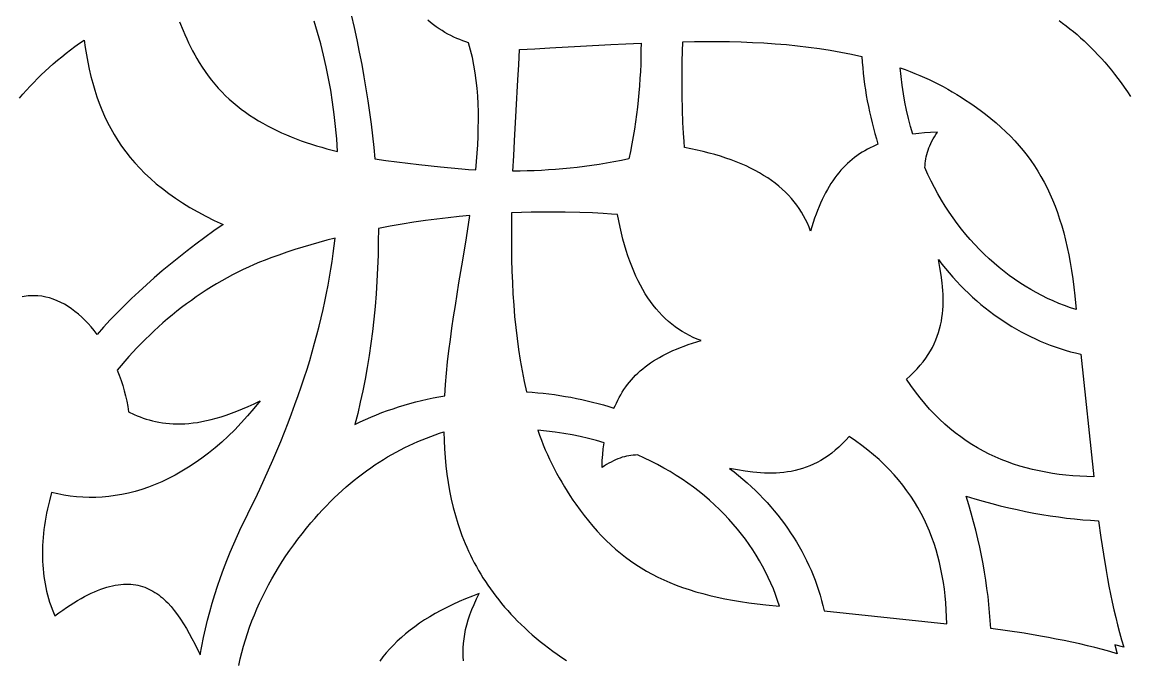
# Model space of a CAD drawing. Extents: x -61 to 56, y 12 to 129.
# Drawn here: x -33.98 to -3.18, y 71.05 to 88.79 of the extents above; entities that cross this region are included whole.
import ezdxf

# ---------------------------------------------------------------- set-up
doc = ezdxf.new("R2010")
doc.units = 0
doc.header["$MEASUREMENT"] = 0
doc.layers.add('LAYER_1', color=18, linetype='CONTINUOUS')

msp = doc.modelspace()

# ---------------------------------------------------------------- linework, layer by layer
at = {"layer": 'LAYER_1'}
for points in [[(-29.6, 88.794), (-29.505, 88.557), (-29.455, 88.44), (-29.403, 88.325), (-29.349, 88.212), (-29.294, 88.099), (-29.237, 87.989), (-29.178, 87.88), (-29.117, 87.772), (-29.054, 87.666), (-28.974, 87.537), (-28.891, 87.412), (-28.804, 87.29), (-28.714, 87.173), (-28.621, 87.059), (-28.524, 86.95), (-28.425, 86.844), (-28.323, 86.741), (-28.218, 86.643), (-28.11, 86.548), (-27.999, 86.456), (-27.886, 86.367), (-27.77, 86.282), (-27.652, 86.2), (-27.532, 86.122), (-27.409, 86.046), (-27.285, 85.973), (-27.158, 85.903), (-27.029, 85.836), (-26.898, 85.772), (-26.765, 85.711), (-26.631, 85.652), (-26.495, 85.595), (-26.357, 85.541), (-26.218, 85.49), (-26.077, 85.441), (-25.935, 85.394), (-25.792, 85.349), (-25.648, 85.306), (-25.502, 85.266), (-25.356, 85.227), (-25.209, 85.19), (-25.219, 85.365), (-25.231, 85.538), (-25.245, 85.711), (-25.261, 85.882), (-25.299, 86.222), (-25.345, 86.558), (-25.398, 86.891), (-25.457, 87.219), (-25.524, 87.544), (-25.597, 87.866), (-25.676, 88.184), (-25.762, 88.499), (-25.854, 88.812)], [(-29.6, 88.794), (-29.505, 88.557), (-29.455, 88.44), (-29.403, 88.325), (-29.349, 88.212), (-29.294, 88.099), (-29.237, 87.989), (-29.178, 87.88), (-29.117, 87.772), (-29.054, 87.666), (-28.974, 87.537), (-28.891, 87.412), (-28.804, 87.29), (-28.714, 87.173), (-28.621, 87.059), (-28.524, 86.95), (-28.425, 86.844), (-28.323, 86.741), (-28.218, 86.643), (-28.11, 86.548), (-27.999, 86.456), (-27.886, 86.367), (-27.77, 86.282), (-27.652, 86.2), (-27.532, 86.122), (-27.409, 86.046), (-27.285, 85.973), (-27.158, 85.903), (-27.029, 85.836), (-26.898, 85.772), (-26.765, 85.711), (-26.631, 85.652), (-26.495, 85.595), (-26.357, 85.541), (-26.218, 85.49), (-26.077, 85.441), (-25.935, 85.394), (-25.792, 85.349), (-25.648, 85.306), (-25.502, 85.266), (-25.356, 85.227), (-25.209, 85.19), (-25.219, 85.365), (-25.231, 85.538), (-25.245, 85.711), (-25.261, 85.882), (-25.299, 86.222), (-25.345, 86.558), (-25.398, 86.891), (-25.457, 87.219), (-25.524, 87.544), (-25.597, 87.866), (-25.676, 88.184), (-25.762, 88.499), (-25.854, 88.812)], [(-24.831, 88.989), (-24.75, 88.639), (-24.674, 88.292), (-24.604, 87.948), (-24.537, 87.607), (-24.476, 87.269), (-24.419, 86.934), (-24.367, 86.601), (-24.319, 86.273), (-24.275, 85.947), (-24.236, 85.624), (-24.201, 85.304), (-24.17, 84.987), (-23.866, 84.942), (-23.561, 84.9), (-23.256, 84.862), (-22.951, 84.827), (-22.346, 84.764), (-21.753, 84.708), (-21.563, 84.693), (-21.367, 84.679), (-21.345, 84.914), (-21.327, 85.147), (-21.312, 85.379), (-21.301, 85.609), (-21.294, 85.837), (-21.291, 86.064), (-21.293, 86.288), (-21.299, 86.511), (-21.311, 86.732), (-21.328, 86.95), (-21.352, 87.167), (-21.381, 87.381), (-21.416, 87.593), (-21.458, 87.803), (-21.507, 88.01), (-21.563, 88.215), (-21.645, 88.24), (-21.727, 88.269), (-21.809, 88.3), (-21.892, 88.334), (-21.974, 88.372), (-22.057, 88.412), (-22.139, 88.455), (-22.221, 88.501), (-22.302, 88.551), (-22.383, 88.602), (-22.463, 88.657), (-22.542, 88.715), (-22.621, 88.775), (-22.699, 88.838)], [(-24.831, 88.989), (-24.75, 88.639), (-24.674, 88.292), (-24.604, 87.948), (-24.537, 87.607), (-24.476, 87.269), (-24.419, 86.934), (-24.367, 86.601), (-24.319, 86.273), (-24.275, 85.947), (-24.236, 85.624), (-24.201, 85.304), (-24.17, 84.987), (-23.866, 84.942), (-23.561, 84.9), (-23.256, 84.862), (-22.951, 84.827), (-22.346, 84.764), (-21.753, 84.708), (-21.563, 84.693), (-21.367, 84.679), (-21.345, 84.914), (-21.327, 85.147), (-21.312, 85.379), (-21.301, 85.609), (-21.294, 85.837), (-21.291, 86.064), (-21.293, 86.288), (-21.299, 86.511), (-21.311, 86.732), (-21.328, 86.95), (-21.352, 87.167), (-21.381, 87.381), (-21.416, 87.593), (-21.458, 87.803), (-21.507, 88.01), (-21.563, 88.215), (-21.645, 88.24), (-21.727, 88.269), (-21.809, 88.3), (-21.892, 88.334), (-21.974, 88.372), (-22.057, 88.412), (-22.139, 88.455), (-22.221, 88.501), (-22.302, 88.551), (-22.383, 88.602), (-22.463, 88.657), (-22.542, 88.715), (-22.621, 88.775), (-22.699, 88.838)], [(-5.148, 88.832), (-5.047, 88.758), (-4.945, 88.682), (-4.845, 88.603), (-4.745, 88.522), (-4.646, 88.438), (-4.547, 88.351), (-4.449, 88.262), (-4.352, 88.171), (-4.255, 88.076), (-4.16, 87.979), (-4.065, 87.879), (-3.97, 87.776), (-3.877, 87.67), (-3.784, 87.562), (-3.692, 87.45), (-3.601, 87.336), (-3.51, 87.219), (-3.421, 87.099), (-3.332, 86.975), (-3.244, 86.849), (-3.156, 86.72)], [(-5.148, 88.832), (-5.047, 88.758), (-4.945, 88.682), (-4.845, 88.603), (-4.745, 88.522), (-4.646, 88.438), (-4.547, 88.351), (-4.449, 88.262), (-4.352, 88.171), (-4.255, 88.076), (-4.16, 87.979), (-4.065, 87.879), (-3.97, 87.776), (-3.877, 87.67), (-3.784, 87.562), (-3.692, 87.45), (-3.601, 87.336), (-3.51, 87.219), (-3.421, 87.099), (-3.332, 86.975), (-3.244, 86.849), (-3.156, 86.72)], [(-34.049, 86.676), (-33.955, 86.787), (-33.858, 86.897), (-33.759, 87.005), (-33.657, 87.112), (-33.553, 87.218), (-33.446, 87.322), (-33.337, 87.425), (-33.226, 87.527), (-33.112, 87.627), (-32.996, 87.726), (-32.878, 87.823), (-32.758, 87.919), (-32.635, 88.014), (-32.51, 88.107), (-32.383, 88.199), (-32.254, 88.289), (-32.224, 88.08), (-32.19, 87.875), (-32.153, 87.673), (-32.111, 87.474), (-32.065, 87.278), (-32.014, 87.086), (-31.959, 86.897), (-31.899, 86.711), (-31.833, 86.529), (-31.762, 86.349), (-31.686, 86.173), (-31.603, 86), (-31.515, 85.829), (-31.42, 85.662), (-31.319, 85.498), (-31.211, 85.337), (-31.096, 85.18), (-30.974, 85.025), (-30.845, 84.873), (-30.707, 84.724), (-30.563, 84.578), (-30.41, 84.434), (-30.249, 84.294), (-30.079, 84.157), (-29.901, 84.022), (-29.713, 83.891), (-29.517, 83.762), (-29.311, 83.636), (-29.096, 83.512), (-28.871, 83.392), (-28.636, 83.274), (-28.391, 83.159), (-28.648, 82.98), (-28.899, 82.798), (-29.146, 82.616), (-29.388, 82.431), (-29.625, 82.245), (-29.857, 82.057), (-30.084, 81.868), (-30.306, 81.677), (-30.523, 81.485), (-30.734, 81.291), (-30.941, 81.097), (-31.142, 80.9), (-31.338, 80.703), (-31.529, 80.505), (-31.715, 80.305), (-31.895, 80.104), (-31.975, 80.209), (-32.058, 80.309), (-32.144, 80.405), (-32.232, 80.497), (-32.322, 80.584), (-32.415, 80.666), (-32.509, 80.743), (-32.605, 80.814), (-32.703, 80.88), (-32.803, 80.94), (-32.904, 80.994), (-33.007, 81.041), (-33.111, 81.082), (-33.216, 81.116), (-33.323, 81.143), (-33.43, 81.163), (-33.539, 81.175), (-33.648, 81.18), (-33.702, 81.179), (-33.757, 81.176), (-33.812, 81.172), (-33.868, 81.165), (-33.923, 81.156), (-33.978, 81.145)], [(-34.049, 86.676), (-33.955, 86.787), (-33.858, 86.897), (-33.759, 87.005), (-33.657, 87.112), (-33.553, 87.218), (-33.446, 87.322), (-33.337, 87.425), (-33.226, 87.527), (-33.112, 87.627), (-32.996, 87.726), (-32.878, 87.823), (-32.758, 87.919), (-32.635, 88.014), (-32.51, 88.107), (-32.383, 88.199), (-32.254, 88.289), (-32.224, 88.08), (-32.19, 87.875), (-32.153, 87.673), (-32.111, 87.474), (-32.065, 87.278), (-32.014, 87.086), (-31.959, 86.897), (-31.899, 86.711), (-31.833, 86.529), (-31.762, 86.349), (-31.686, 86.173), (-31.603, 86), (-31.515, 85.829), (-31.42, 85.662), (-31.319, 85.498), (-31.211, 85.337), (-31.096, 85.18), (-30.974, 85.025), (-30.845, 84.873), (-30.707, 84.724), (-30.563, 84.578), (-30.41, 84.434), (-30.249, 84.294), (-30.079, 84.157), (-29.901, 84.022), (-29.713, 83.891), (-29.517, 83.762), (-29.311, 83.636), (-29.096, 83.512), (-28.871, 83.392), (-28.636, 83.274), (-28.391, 83.159), (-28.648, 82.98), (-28.899, 82.798), (-29.146, 82.616), (-29.388, 82.431), (-29.625, 82.245), (-29.857, 82.057), (-30.084, 81.868), (-30.306, 81.677), (-30.523, 81.485), (-30.734, 81.291), (-30.941, 81.097), (-31.142, 80.9), (-31.338, 80.703), (-31.529, 80.505), (-31.715, 80.305), (-31.895, 80.104), (-31.975, 80.209), (-32.058, 80.309), (-32.144, 80.405), (-32.232, 80.497), (-32.322, 80.584), (-32.415, 80.666), (-32.509, 80.743), (-32.605, 80.814), (-32.703, 80.88), (-32.803, 80.94), (-32.904, 80.994), (-33.007, 81.041), (-33.111, 81.082), (-33.216, 81.116), (-33.323, 81.143), (-33.43, 81.163), (-33.539, 81.175), (-33.648, 81.18), (-33.702, 81.179), (-33.757, 81.176), (-33.812, 81.172), (-33.868, 81.165), (-33.923, 81.156), (-33.978, 81.145)], [(-27.955, 70.899), (-27.914, 71.079), (-27.869, 71.258), (-27.821, 71.436), (-27.769, 71.612), (-27.713, 71.788), (-27.653, 71.961), (-27.589, 72.134), (-27.522, 72.305), (-27.451, 72.474), (-27.376, 72.643), (-27.298, 72.81), (-27.216, 72.975), (-27.13, 73.14), (-27.04, 73.303), (-26.947, 73.465), (-26.851, 73.625), (-26.75, 73.784), (-26.646, 73.942), (-26.539, 74.099), (-26.427, 74.255), (-26.312, 74.409), (-26.194, 74.562), (-26.072, 74.714), (-25.947, 74.865), (-25.841, 74.987), (-25.735, 75.107), (-25.628, 75.224), (-25.52, 75.337), (-25.411, 75.448), (-25.302, 75.555), (-25.191, 75.66), (-25.08, 75.762), (-24.969, 75.86), (-24.856, 75.956), (-24.743, 76.049), (-24.629, 76.14), (-24.515, 76.227), (-24.4, 76.312), (-24.284, 76.394), (-24.168, 76.473), (-24.052, 76.55), (-23.934, 76.623), (-23.817, 76.695), (-23.698, 76.763), (-23.58, 76.829), (-23.461, 76.893), (-23.341, 76.954), (-23.221, 77.012), (-23.101, 77.068), (-22.98, 77.122), (-22.859, 77.173), (-22.737, 77.222), (-22.616, 77.268), (-22.494, 77.312), (-22.371, 77.354), (-22.249, 77.393), (-22.243, 77.155), (-22.232, 76.917), (-22.215, 76.681), (-22.193, 76.446), (-22.166, 76.213), (-22.132, 75.981), (-22.092, 75.75), (-22.045, 75.521), (-21.992, 75.293), (-21.932, 75.068), (-21.864, 74.844), (-21.789, 74.622), (-21.748, 74.511), (-21.706, 74.402), (-21.661, 74.292), (-21.614, 74.183), (-21.566, 74.075), (-21.515, 73.967), (-21.462, 73.86), (-21.407, 73.754), (-21.349, 73.648), (-21.29, 73.542), (-21.228, 73.437), (-21.164, 73.333), (-21.097, 73.229), (-21.028, 73.126), (-20.957, 73.024), (-20.883, 72.922), (-20.807, 72.82), (-20.728, 72.72), (-20.647, 72.62), (-20.563, 72.521), (-20.476, 72.422), (-20.387, 72.324), (-20.295, 72.227), (-20.201, 72.131), (-20.104, 72.035), (-20.004, 71.94), (-19.901, 71.846), (-19.795, 71.752), (-19.687, 71.659), (-19.575, 71.567), (-19.461, 71.476), (-19.344, 71.385), (-19.223, 71.296), (-19.1, 71.207), (-18.974, 71.119), (-18.844, 71.032)], [(-27.955, 70.899), (-27.914, 71.079), (-27.869, 71.258), (-27.821, 71.436), (-27.769, 71.612), (-27.713, 71.788), (-27.653, 71.961), (-27.589, 72.134), (-27.522, 72.305), (-27.451, 72.474), (-27.376, 72.643), (-27.298, 72.81), (-27.216, 72.975), (-27.13, 73.14), (-27.04, 73.303), (-26.947, 73.465), (-26.851, 73.625), (-26.75, 73.784), (-26.646, 73.942), (-26.539, 74.099), (-26.427, 74.255), (-26.312, 74.409), (-26.194, 74.562), (-26.072, 74.714), (-25.947, 74.865), (-25.841, 74.987), (-25.735, 75.107), (-25.628, 75.224), (-25.52, 75.337), (-25.411, 75.448), (-25.302, 75.555), (-25.191, 75.66), (-25.08, 75.762), (-24.969, 75.86), (-24.856, 75.956), (-24.743, 76.049), (-24.629, 76.14), (-24.515, 76.227), (-24.4, 76.312), (-24.284, 76.394), (-24.168, 76.473), (-24.052, 76.55), (-23.934, 76.623), (-23.817, 76.695), (-23.698, 76.763), (-23.58, 76.829), (-23.461, 76.893), (-23.341, 76.954), (-23.221, 77.012), (-23.101, 77.068), (-22.98, 77.122), (-22.859, 77.173), (-22.737, 77.222), (-22.616, 77.268), (-22.494, 77.312), (-22.371, 77.354), (-22.249, 77.393), (-22.243, 77.155), (-22.232, 76.917), (-22.215, 76.681), (-22.193, 76.446), (-22.166, 76.213), (-22.132, 75.981), (-22.092, 75.75), (-22.045, 75.521), (-21.992, 75.293), (-21.932, 75.068), (-21.864, 74.844), (-21.789, 74.622), (-21.748, 74.511), (-21.706, 74.402), (-21.661, 74.292), (-21.614, 74.183), (-21.566, 74.075), (-21.515, 73.967), (-21.462, 73.86), (-21.407, 73.754), (-21.349, 73.648), (-21.29, 73.542), (-21.228, 73.437), (-21.164, 73.333), (-21.097, 73.229), (-21.028, 73.126), (-20.957, 73.024), (-20.883, 72.922), (-20.807, 72.82), (-20.728, 72.72), (-20.647, 72.62), (-20.563, 72.521), (-20.476, 72.422), (-20.387, 72.324), (-20.295, 72.227), (-20.201, 72.131), (-20.104, 72.035), (-20.004, 71.94), (-19.901, 71.846), (-19.795, 71.752), (-19.687, 71.659), (-19.575, 71.567), (-19.461, 71.476), (-19.344, 71.385), (-19.223, 71.296), (-19.1, 71.207), (-18.974, 71.119), (-18.844, 71.032)], [(-21.707, 71.029), (-21.714, 71.146), (-21.716, 71.265), (-21.713, 71.386), (-21.705, 71.51), (-21.691, 71.636), (-21.672, 71.764), (-21.646, 71.896), (-21.614, 72.03), (-21.575, 72.167), (-21.529, 72.307), (-21.475, 72.45), (-21.414, 72.597), (-21.344, 72.746), (-21.267, 72.9), (-21.459, 72.827), (-21.646, 72.752), (-21.826, 72.674), (-22.001, 72.594), (-22.17, 72.512), (-22.333, 72.428), (-22.49, 72.342), (-22.642, 72.253), (-22.787, 72.162), (-22.928, 72.069), (-23.062, 71.974), (-23.192, 71.876), (-23.315, 71.776), (-23.434, 71.674), (-23.547, 71.57), (-23.655, 71.464), (-23.757, 71.356), (-23.855, 71.245), (-23.947, 71.133), (-24.034, 71.018)], [(-21.707, 71.029), (-21.714, 71.146), (-21.716, 71.265), (-21.713, 71.386), (-21.705, 71.51), (-21.691, 71.636), (-21.672, 71.764), (-21.646, 71.896), (-21.614, 72.03), (-21.575, 72.167), (-21.529, 72.307), (-21.475, 72.45), (-21.414, 72.597), (-21.344, 72.746), (-21.267, 72.9), (-21.459, 72.827), (-21.646, 72.752), (-21.826, 72.674), (-22.001, 72.594), (-22.17, 72.512), (-22.333, 72.428), (-22.49, 72.342), (-22.642, 72.253), (-22.787, 72.162), (-22.928, 72.069), (-23.062, 71.974), (-23.192, 71.876), (-23.315, 71.776), (-23.434, 71.674), (-23.547, 71.57), (-23.655, 71.464), (-23.757, 71.356), (-23.855, 71.245), (-23.947, 71.133), (-24.034, 71.018)]]:
    msp.add_lwpolyline(points, dxfattribs=at)
for points in [[(-17.107, 84.982), (-17.316, 84.939), (-17.524, 84.899), (-17.73, 84.862), (-17.935, 84.828), (-18.139, 84.798), (-18.342, 84.77), (-18.544, 84.745), (-18.744, 84.724), (-18.944, 84.705), (-19.144, 84.688), (-19.342, 84.675), (-19.541, 84.664), (-19.738, 84.656), (-19.936, 84.65), (-20.133, 84.646), (-20.331, 84.645), (-20.311, 85.066), (-20.289, 85.487), (-20.241, 86.332), (-20.193, 87.179), (-20.171, 87.603), (-20.151, 88.026), (-20.151, 88.026), (-20.151, 88.026), (-19.727, 88.046), (-19.304, 88.068), (-18.457, 88.116), (-17.612, 88.164), (-17.191, 88.186), (-16.77, 88.206), (-16.771, 88.008), (-16.775, 87.811), (-16.78, 87.614), (-16.789, 87.416), (-16.8, 87.218), (-16.813, 87.019), (-16.829, 86.82), (-16.848, 86.62), (-16.87, 86.419), (-16.895, 86.217), (-16.922, 86.014), (-16.953, 85.81), (-16.987, 85.605), (-17.024, 85.399), (-17.063, 85.191)], [(-17.107, 84.982), (-17.316, 84.939), (-17.524, 84.899), (-17.73, 84.862), (-17.935, 84.828), (-18.139, 84.798), (-18.342, 84.77), (-18.544, 84.745), (-18.744, 84.724), (-18.944, 84.705), (-19.144, 84.688), (-19.342, 84.675), (-19.541, 84.664), (-19.738, 84.656), (-19.936, 84.65), (-20.133, 84.646), (-20.331, 84.645), (-20.311, 85.066), (-20.289, 85.487), (-20.241, 86.332), (-20.193, 87.179), (-20.171, 87.603), (-20.151, 88.026), (-20.151, 88.026), (-20.151, 88.026), (-19.727, 88.046), (-19.304, 88.068), (-18.457, 88.116), (-17.612, 88.164), (-17.191, 88.186), (-16.77, 88.206), (-16.771, 88.008), (-16.775, 87.811), (-16.78, 87.614), (-16.789, 87.416), (-16.8, 87.218), (-16.813, 87.019), (-16.829, 86.82), (-16.848, 86.62), (-16.87, 86.419), (-16.895, 86.217), (-16.922, 86.014), (-16.953, 85.81), (-16.987, 85.605), (-17.024, 85.399), (-17.063, 85.191)], [(-15.609, 88.243), (-15.281, 88.248), (-14.955, 88.25), (-14.631, 88.248), (-14.308, 88.244), (-13.987, 88.235), (-13.669, 88.223), (-13.352, 88.207), (-13.038, 88.186), (-12.727, 88.16), (-12.418, 88.129), (-12.112, 88.094), (-11.809, 88.053), (-11.508, 88.006), (-11.211, 87.953), (-10.917, 87.894), (-10.627, 87.829), (-10.617, 87.673), (-10.605, 87.518), (-10.591, 87.363), (-10.573, 87.209), (-10.553, 87.054), (-10.531, 86.901), (-10.506, 86.747), (-10.479, 86.595), (-10.449, 86.443), (-10.418, 86.291), (-10.383, 86.14), (-10.347, 85.99), (-10.309, 85.84), (-10.268, 85.692), (-10.225, 85.544), (-10.181, 85.397), (-10.238, 85.366), (-10.319, 85.33), (-10.397, 85.292), (-10.474, 85.253), (-10.55, 85.211), (-10.623, 85.167), (-10.695, 85.121), (-10.765, 85.072), (-10.834, 85.022), (-10.901, 84.969), (-10.967, 84.913), (-11.03, 84.856), (-11.093, 84.795), (-11.154, 84.733), (-11.213, 84.667), (-11.271, 84.599), (-11.328, 84.528), (-11.383, 84.455), (-11.436, 84.378), (-11.489, 84.299), (-11.54, 84.216), (-11.589, 84.131), (-11.638, 84.042), (-11.685, 83.951), (-11.731, 83.856), (-11.776, 83.757), (-11.819, 83.656), (-11.861, 83.551), (-11.902, 83.443), (-11.942, 83.331), (-11.981, 83.215), (-12.019, 83.096), (-12.056, 82.973), (-12.098, 83.084), (-12.144, 83.193), (-12.194, 83.299), (-12.249, 83.403), (-12.308, 83.504), (-12.372, 83.603), (-12.44, 83.699), (-12.512, 83.793), (-12.589, 83.885), (-12.67, 83.973), (-12.755, 84.06), (-12.845, 84.144), (-12.939, 84.225), (-13.038, 84.304), (-13.141, 84.381), (-13.248, 84.455), (-13.36, 84.526), (-13.476, 84.595), (-13.597, 84.662), (-13.722, 84.726), (-13.851, 84.787), (-13.984, 84.846), (-14.122, 84.903), (-14.265, 84.957), (-14.411, 85.008), (-14.562, 85.057), (-14.717, 85.104), (-14.877, 85.147), (-15.041, 85.189), (-15.209, 85.228), (-15.382, 85.264), (-15.559, 85.297), (-15.573, 85.465), (-15.588, 85.698), (-15.604, 85.993), (-15.618, 86.345), (-15.627, 86.751), (-15.63, 87.205), (-15.628, 87.449), (-15.625, 87.704), (-15.618, 87.969)], [(-15.609, 88.243), (-15.281, 88.248), (-14.955, 88.25), (-14.631, 88.248), (-14.308, 88.244), (-13.987, 88.235), (-13.669, 88.223), (-13.352, 88.207), (-13.038, 88.186), (-12.727, 88.16), (-12.418, 88.129), (-12.112, 88.094), (-11.809, 88.053), (-11.508, 88.006), (-11.211, 87.953), (-10.917, 87.894), (-10.627, 87.829), (-10.617, 87.673), (-10.605, 87.518), (-10.591, 87.363), (-10.573, 87.209), (-10.553, 87.054), (-10.531, 86.901), (-10.506, 86.747), (-10.479, 86.595), (-10.449, 86.443), (-10.418, 86.291), (-10.383, 86.14), (-10.347, 85.99), (-10.309, 85.84), (-10.268, 85.692), (-10.225, 85.544), (-10.181, 85.397), (-10.238, 85.366), (-10.319, 85.33), (-10.397, 85.292), (-10.474, 85.253), (-10.55, 85.211), (-10.623, 85.167), (-10.695, 85.121), (-10.765, 85.072), (-10.834, 85.022), (-10.901, 84.969), (-10.967, 84.913), (-11.03, 84.856), (-11.093, 84.795), (-11.154, 84.733), (-11.213, 84.667), (-11.271, 84.599), (-11.328, 84.528), (-11.383, 84.455), (-11.436, 84.378), (-11.489, 84.299), (-11.54, 84.216), (-11.589, 84.131), (-11.638, 84.042), (-11.685, 83.951), (-11.731, 83.856), (-11.776, 83.757), (-11.819, 83.656), (-11.861, 83.551), (-11.902, 83.443), (-11.942, 83.331), (-11.981, 83.215), (-12.019, 83.096), (-12.056, 82.973), (-12.098, 83.084), (-12.144, 83.193), (-12.194, 83.299), (-12.249, 83.403), (-12.308, 83.504), (-12.372, 83.603), (-12.44, 83.699), (-12.512, 83.793), (-12.589, 83.885), (-12.67, 83.973), (-12.755, 84.06), (-12.845, 84.144), (-12.939, 84.225), (-13.038, 84.304), (-13.141, 84.381), (-13.248, 84.455), (-13.36, 84.526), (-13.476, 84.595), (-13.597, 84.662), (-13.722, 84.726), (-13.851, 84.787), (-13.984, 84.846), (-14.122, 84.903), (-14.265, 84.957), (-14.411, 85.008), (-14.562, 85.057), (-14.717, 85.104), (-14.877, 85.147), (-15.041, 85.189), (-15.209, 85.228), (-15.382, 85.264), (-15.559, 85.297), (-15.573, 85.465), (-15.588, 85.698), (-15.604, 85.993), (-15.618, 86.345), (-15.627, 86.751), (-15.63, 87.205), (-15.628, 87.449), (-15.625, 87.704), (-15.618, 87.969)], [(-4.667, 80.793), (-4.829, 80.846), (-4.991, 80.904), (-5.151, 80.966), (-5.31, 81.034), (-5.468, 81.106), (-5.625, 81.183), (-5.78, 81.265), (-5.933, 81.351), (-6.085, 81.442), (-6.235, 81.538), (-6.384, 81.638), (-6.53, 81.743), (-6.674, 81.852), (-6.816, 81.966), (-6.955, 82.084), (-7.092, 82.207), (-7.227, 82.333), (-7.359, 82.465), (-7.488, 82.6), (-7.615, 82.74), (-7.738, 82.885), (-7.859, 83.033), (-7.976, 83.186), (-8.091, 83.342), (-8.201, 83.503), (-8.309, 83.668), (-8.413, 83.837), (-8.513, 84.01), (-8.609, 84.187), (-8.702, 84.368), (-8.791, 84.553), (-8.875, 84.742), (-8.874, 84.803), (-8.87, 84.863), (-8.863, 84.924), (-8.854, 84.984), (-8.842, 85.045), (-8.827, 85.106), (-8.809, 85.167), (-8.789, 85.228), (-8.766, 85.29), (-8.74, 85.351), (-8.712, 85.413), (-8.68, 85.476), (-8.646, 85.538), (-8.609, 85.601), (-8.569, 85.665), (-8.527, 85.729), (-8.719, 85.722), (-8.889, 85.711), (-9.05, 85.694), (-9.216, 85.669), (-9.277, 85.887), (-9.334, 86.109), (-9.386, 86.334), (-9.432, 86.563), (-9.473, 86.796), (-9.509, 87.033), (-9.538, 87.273), (-9.562, 87.517), (-9.425, 87.468), (-9.289, 87.416), (-9.155, 87.362), (-9.021, 87.306), (-8.888, 87.248), (-8.757, 87.187), (-8.626, 87.124), (-8.497, 87.059), (-8.369, 86.992), (-8.241, 86.922), (-8.115, 86.85), (-7.991, 86.776), (-7.867, 86.699), (-7.744, 86.621), (-7.623, 86.54), (-7.503, 86.456), (-7.344, 86.341), (-7.19, 86.225), (-7.042, 86.107), (-6.899, 85.987), (-6.761, 85.864), (-6.628, 85.74), (-6.5, 85.613), (-6.377, 85.483), (-6.259, 85.351), (-6.146, 85.216), (-6.037, 85.078), (-5.933, 84.936), (-5.834, 84.791), (-5.739, 84.643), (-5.649, 84.491), (-5.562, 84.335), (-5.48, 84.175), (-5.402, 84.01), (-5.329, 83.842), (-5.259, 83.668), (-5.193, 83.49), (-5.131, 83.308), (-5.073, 83.12), (-5.018, 82.927), (-4.968, 82.728), (-4.92, 82.524), (-4.877, 82.315), (-4.836, 82.099), (-4.799, 81.878), (-4.765, 81.65), (-4.735, 81.416), (-4.707, 81.175)], [(-4.667, 80.793), (-4.829, 80.846), (-4.991, 80.904), (-5.151, 80.966), (-5.31, 81.034), (-5.468, 81.106), (-5.625, 81.183), (-5.78, 81.265), (-5.933, 81.351), (-6.085, 81.442), (-6.235, 81.538), (-6.384, 81.638), (-6.53, 81.743), (-6.674, 81.852), (-6.816, 81.966), (-6.955, 82.084), (-7.092, 82.207), (-7.227, 82.333), (-7.359, 82.465), (-7.488, 82.6), (-7.615, 82.74), (-7.738, 82.885), (-7.859, 83.033), (-7.976, 83.186), (-8.091, 83.342), (-8.201, 83.503), (-8.309, 83.668), (-8.413, 83.837), (-8.513, 84.01), (-8.609, 84.187), (-8.702, 84.368), (-8.791, 84.553), (-8.875, 84.742), (-8.874, 84.803), (-8.87, 84.863), (-8.863, 84.924), (-8.854, 84.984), (-8.842, 85.045), (-8.827, 85.106), (-8.809, 85.167), (-8.789, 85.228), (-8.766, 85.29), (-8.74, 85.351), (-8.712, 85.413), (-8.68, 85.476), (-8.646, 85.538), (-8.609, 85.601), (-8.569, 85.665), (-8.527, 85.729), (-8.719, 85.722), (-8.889, 85.711), (-9.05, 85.694), (-9.216, 85.669), (-9.277, 85.887), (-9.334, 86.109), (-9.386, 86.334), (-9.432, 86.563), (-9.473, 86.796), (-9.509, 87.033), (-9.538, 87.273), (-9.562, 87.517), (-9.425, 87.468), (-9.289, 87.416), (-9.155, 87.362), (-9.021, 87.306), (-8.888, 87.248), (-8.757, 87.187), (-8.626, 87.124), (-8.497, 87.059), (-8.369, 86.992), (-8.241, 86.922), (-8.115, 86.85), (-7.991, 86.776), (-7.867, 86.699), (-7.744, 86.621), (-7.623, 86.54), (-7.503, 86.456), (-7.344, 86.341), (-7.19, 86.225), (-7.042, 86.107), (-6.899, 85.987), (-6.761, 85.864), (-6.628, 85.74), (-6.5, 85.613), (-6.377, 85.483), (-6.259, 85.351), (-6.146, 85.216), (-6.037, 85.078), (-5.933, 84.936), (-5.834, 84.791), (-5.739, 84.643), (-5.649, 84.491), (-5.562, 84.335), (-5.48, 84.175), (-5.402, 84.01), (-5.329, 83.842), (-5.259, 83.668), (-5.193, 83.49), (-5.131, 83.308), (-5.073, 83.12), (-5.018, 82.927), (-4.968, 82.728), (-4.92, 82.524), (-4.877, 82.315), (-4.836, 82.099), (-4.799, 81.878), (-4.765, 81.65), (-4.735, 81.416), (-4.707, 81.175)], [(-20.368, 83.484), (-20.372, 83.156), (-20.374, 82.83), (-20.373, 82.506), (-20.368, 82.183), (-20.36, 81.863), (-20.348, 81.544), (-20.331, 81.228), (-20.31, 80.914), (-20.285, 80.602), (-20.254, 80.293), (-20.218, 79.987), (-20.177, 79.684), (-20.13, 79.384), (-20.078, 79.086), (-20.019, 78.793), (-19.953, 78.502), (-19.798, 78.493), (-19.643, 78.481), (-19.488, 78.466), (-19.333, 78.449), (-19.179, 78.429), (-19.025, 78.406), (-18.872, 78.381), (-18.719, 78.354), (-18.567, 78.325), (-18.416, 78.293), (-18.265, 78.259), (-18.115, 78.222), (-17.965, 78.184), (-17.817, 78.143), (-17.669, 78.101), (-17.522, 78.056), (-17.491, 78.113), (-17.455, 78.194), (-17.417, 78.273), (-17.377, 78.35), (-17.336, 78.425), (-17.292, 78.498), (-17.245, 78.57), (-17.197, 78.641), (-17.146, 78.709), (-17.094, 78.776), (-17.038, 78.842), (-16.981, 78.906), (-16.92, 78.968), (-16.857, 79.029), (-16.792, 79.088), (-16.724, 79.146), (-16.653, 79.203), (-16.579, 79.258), (-16.503, 79.312), (-16.424, 79.364), (-16.341, 79.415), (-16.256, 79.465), (-16.167, 79.513), (-16.075, 79.56), (-15.98, 79.606), (-15.882, 79.651), (-15.781, 79.694), (-15.676, 79.737), (-15.567, 79.778), (-15.455, 79.818), (-15.34, 79.857), (-15.221, 79.894), (-15.098, 79.931), (-15.209, 79.973), (-15.318, 80.019), (-15.424, 80.069), (-15.528, 80.124), (-15.629, 80.183), (-15.728, 80.247), (-15.824, 80.315), (-15.918, 80.387), (-16.009, 80.464), (-16.098, 80.545), (-16.185, 80.631), (-16.269, 80.72), (-16.35, 80.815), (-16.429, 80.913), (-16.506, 81.016), (-16.58, 81.124), (-16.651, 81.235), (-16.72, 81.351), (-16.787, 81.472), (-16.851, 81.597), (-16.912, 81.726), (-16.971, 81.86), (-17.028, 81.997), (-17.082, 82.14), (-17.133, 82.286), (-17.182, 82.437), (-17.228, 82.593), (-17.272, 82.752), (-17.314, 82.916), (-17.352, 83.085), (-17.389, 83.257), (-17.422, 83.434), (-17.59, 83.448), (-17.823, 83.464), (-18.118, 83.479), (-18.47, 83.493), (-18.876, 83.502), (-19.33, 83.505), (-19.574, 83.504), (-19.829, 83.5), (-20.093, 83.493)], [(-20.368, 83.484), (-20.372, 83.156), (-20.374, 82.83), (-20.373, 82.506), (-20.368, 82.183), (-20.36, 81.863), (-20.348, 81.544), (-20.331, 81.228), (-20.31, 80.914), (-20.285, 80.602), (-20.254, 80.293), (-20.218, 79.987), (-20.177, 79.684), (-20.13, 79.384), (-20.078, 79.086), (-20.019, 78.793), (-19.953, 78.502), (-19.798, 78.493), (-19.643, 78.481), (-19.488, 78.466), (-19.333, 78.449), (-19.179, 78.429), (-19.025, 78.406), (-18.872, 78.381), (-18.719, 78.354), (-18.567, 78.325), (-18.416, 78.293), (-18.265, 78.259), (-18.115, 78.222), (-17.965, 78.184), (-17.817, 78.143), (-17.669, 78.101), (-17.522, 78.056), (-17.491, 78.113), (-17.455, 78.194), (-17.417, 78.273), (-17.377, 78.35), (-17.336, 78.425), (-17.292, 78.498), (-17.245, 78.57), (-17.197, 78.641), (-17.146, 78.709), (-17.094, 78.776), (-17.038, 78.842), (-16.981, 78.906), (-16.92, 78.968), (-16.857, 79.029), (-16.792, 79.088), (-16.724, 79.146), (-16.653, 79.203), (-16.579, 79.258), (-16.503, 79.312), (-16.424, 79.364), (-16.341, 79.415), (-16.256, 79.465), (-16.167, 79.513), (-16.075, 79.56), (-15.98, 79.606), (-15.882, 79.651), (-15.781, 79.694), (-15.676, 79.737), (-15.567, 79.778), (-15.455, 79.818), (-15.34, 79.857), (-15.221, 79.894), (-15.098, 79.931), (-15.209, 79.973), (-15.318, 80.019), (-15.424, 80.069), (-15.528, 80.124), (-15.629, 80.183), (-15.728, 80.247), (-15.824, 80.315), (-15.918, 80.387), (-16.009, 80.464), (-16.098, 80.545), (-16.185, 80.631), (-16.269, 80.72), (-16.35, 80.815), (-16.429, 80.913), (-16.506, 81.016), (-16.58, 81.124), (-16.651, 81.235), (-16.72, 81.351), (-16.787, 81.472), (-16.851, 81.597), (-16.912, 81.726), (-16.971, 81.86), (-17.028, 81.997), (-17.082, 82.14), (-17.133, 82.286), (-17.182, 82.437), (-17.228, 82.593), (-17.272, 82.752), (-17.314, 82.916), (-17.352, 83.085), (-17.389, 83.257), (-17.422, 83.434), (-17.59, 83.448), (-17.823, 83.464), (-18.118, 83.479), (-18.47, 83.493), (-18.876, 83.502), (-19.33, 83.505), (-19.574, 83.504), (-19.829, 83.5), (-20.093, 83.493)], [(-22.226, 78.398), (-22.205, 78.709), (-22.179, 79.022), (-22.147, 79.336), (-22.111, 79.65), (-22.071, 79.964), (-22.028, 80.279), (-21.982, 80.594), (-21.933, 80.909), (-21.832, 81.537), (-21.729, 82.164), (-21.627, 82.788), (-21.532, 83.407), (-21.83, 83.38), (-22.136, 83.348), (-22.447, 83.312), (-22.764, 83.271), (-23.086, 83.225), (-23.412, 83.173), (-23.741, 83.116), (-24.073, 83.052), (-24.075, 82.678), (-24.082, 82.308), (-24.094, 81.943), (-24.113, 81.583), (-24.136, 81.227), (-24.165, 80.875), (-24.199, 80.528), (-24.238, 80.185), (-24.282, 79.847), (-24.331, 79.513), (-24.385, 79.183), (-24.444, 78.858), (-24.507, 78.537), (-24.575, 78.22), (-24.647, 77.907), (-24.724, 77.599), (-24.577, 77.671), (-24.429, 77.739), (-24.279, 77.805), (-24.128, 77.867), (-23.975, 77.927), (-23.821, 77.984), (-23.666, 78.037), (-23.51, 78.088), (-23.352, 78.136), (-23.194, 78.181), (-23.034, 78.224), (-22.874, 78.264), (-22.713, 78.301), (-22.551, 78.336), (-22.389, 78.368)], [(-22.226, 78.398), (-22.205, 78.709), (-22.179, 79.022), (-22.147, 79.336), (-22.111, 79.65), (-22.071, 79.964), (-22.028, 80.279), (-21.982, 80.594), (-21.933, 80.909), (-21.832, 81.537), (-21.729, 82.164), (-21.627, 82.788), (-21.532, 83.407), (-21.83, 83.38), (-22.136, 83.348), (-22.447, 83.312), (-22.764, 83.271), (-23.086, 83.225), (-23.412, 83.173), (-23.741, 83.116), (-24.073, 83.052), (-24.075, 82.678), (-24.082, 82.308), (-24.094, 81.943), (-24.113, 81.583), (-24.136, 81.227), (-24.165, 80.875), (-24.199, 80.528), (-24.238, 80.185), (-24.282, 79.847), (-24.331, 79.513), (-24.385, 79.183), (-24.444, 78.858), (-24.507, 78.537), (-24.575, 78.22), (-24.647, 77.907), (-24.724, 77.599), (-24.577, 77.671), (-24.429, 77.739), (-24.279, 77.805), (-24.128, 77.867), (-23.975, 77.927), (-23.821, 77.984), (-23.666, 78.037), (-23.51, 78.088), (-23.352, 78.136), (-23.194, 78.181), (-23.034, 78.224), (-22.874, 78.264), (-22.713, 78.301), (-22.551, 78.336), (-22.389, 78.368)], [(-29.031, 71.196), (-28.986, 71.435), (-28.937, 71.675), (-28.883, 71.914), (-28.825, 72.154), (-28.762, 72.392), (-28.694, 72.631), (-28.622, 72.869), (-28.546, 73.106), (-28.465, 73.342), (-28.379, 73.578), (-28.289, 73.813), (-28.194, 74.047), (-28.095, 74.28), (-27.992, 74.512), (-27.884, 74.743), (-27.772, 74.973), (-27.634, 75.251), (-27.501, 75.526), (-27.371, 75.799), (-27.247, 76.07), (-27.126, 76.338), (-27.009, 76.604), (-26.896, 76.867), (-26.787, 77.128), (-26.683, 77.387), (-26.582, 77.644), (-26.485, 77.899), (-26.392, 78.151), (-26.303, 78.401), (-26.217, 78.649), (-26.136, 78.895), (-26.057, 79.139), (-25.983, 79.381), (-25.912, 79.621), (-25.845, 79.859), (-25.781, 80.095), (-25.721, 80.329), (-25.665, 80.561), (-25.611, 80.791), (-25.561, 81.019), (-25.515, 81.246), (-25.471, 81.47), (-25.431, 81.693), (-25.395, 81.914), (-25.361, 82.133), (-25.331, 82.351), (-25.303, 82.567), (-25.279, 82.781), (-25.503, 82.723), (-25.728, 82.662), (-25.952, 82.598), (-26.176, 82.531), (-26.399, 82.46), (-26.621, 82.386), (-26.843, 82.309), (-27.064, 82.228), (-27.22, 82.17), (-27.376, 82.108), (-27.53, 82.044), (-27.682, 81.976), (-27.834, 81.906), (-27.984, 81.832), (-28.133, 81.756), (-28.281, 81.677), (-28.427, 81.595), (-28.572, 81.51), (-28.715, 81.423), (-28.857, 81.334), (-28.997, 81.241), (-29.136, 81.147), (-29.273, 81.05), (-29.409, 80.951), (-29.543, 80.85), (-29.675, 80.746), (-29.806, 80.641), (-29.934, 80.533), (-30.062, 80.424), (-30.187, 80.312), (-30.31, 80.199), (-30.432, 80.084), (-30.552, 79.967), (-30.67, 79.849), (-30.786, 79.729), (-30.899, 79.608), (-31.011, 79.485), (-31.121, 79.361), (-31.229, 79.236), (-31.335, 79.109), (-31.278, 78.968), (-31.227, 78.825), (-31.18, 78.682), (-31.139, 78.537), (-31.102, 78.391), (-31.07, 78.244), (-31.042, 78.098), (-31.018, 77.951), (-30.861, 77.877), (-30.781, 77.842), (-30.7, 77.809), (-30.616, 77.778), (-30.532, 77.75), (-30.445, 77.723), (-30.356, 77.699), (-30.266, 77.678), (-30.173, 77.659), (-30.078, 77.644), (-29.981, 77.631), (-29.881, 77.622), (-29.779, 77.616), (-29.673, 77.613), (-29.566, 77.614), (-29.455, 77.619), (-29.341, 77.628), (-29.223, 77.641), (-29.103, 77.658), (-28.979, 77.68), (-28.852, 77.706), (-28.72, 77.737), (-28.586, 77.773), (-28.447, 77.814), (-28.304, 77.861), (-28.157, 77.912), (-28.006, 77.97), (-27.851, 78.032), (-27.691, 78.101), (-27.526, 78.176), (-27.357, 78.256), (-27.532, 78.041), (-27.709, 77.836), (-27.887, 77.64), (-28.067, 77.454), (-28.247, 77.277), (-28.429, 77.11), (-28.611, 76.952), (-28.795, 76.803), (-28.979, 76.663), (-29.164, 76.532), (-29.349, 76.409), (-29.535, 76.296), (-29.72, 76.191), (-29.907, 76.095), (-30.093, 76.007), (-30.279, 75.927), (-30.465, 75.856), (-30.651, 75.793), (-30.836, 75.738), (-31.021, 75.69), (-31.205, 75.651), (-31.388, 75.62), (-31.571, 75.596), (-31.753, 75.58), (-31.933, 75.571), (-32.113, 75.569), (-32.291, 75.575), (-32.468, 75.588), (-32.643, 75.608), (-32.817, 75.635), (-32.989, 75.669), (-33.159, 75.71), (-33.221, 75.479), (-33.275, 75.249), (-33.299, 75.134), (-33.321, 75.02), (-33.34, 74.906), (-33.357, 74.793), (-33.372, 74.68), (-33.385, 74.568), (-33.395, 74.456), (-33.404, 74.345), (-33.41, 74.234), (-33.413, 74.124), (-33.415, 74.014), (-33.414, 73.905), (-33.41, 73.797), (-33.405, 73.69), (-33.397, 73.583), (-33.386, 73.477), (-33.373, 73.372), (-33.358, 73.268), (-33.34, 73.164), (-33.32, 73.062), (-33.297, 72.96), (-33.272, 72.859), (-33.244, 72.76), (-33.214, 72.661), (-33.181, 72.563), (-33.145, 72.467), (-33.107, 72.371), (-33.067, 72.277), (-32.956, 72.359), (-32.848, 72.436), (-32.742, 72.509), (-32.639, 72.578), (-32.537, 72.643), (-32.437, 72.703), (-32.339, 72.76), (-32.244, 72.812), (-32.15, 72.86), (-32.058, 72.905), (-31.968, 72.946), (-31.88, 72.983), (-31.793, 73.016), (-31.709, 73.046), (-31.626, 73.072), (-31.545, 73.094), (-31.465, 73.113), (-31.388, 73.129), (-31.312, 73.141), (-31.237, 73.15), (-31.164, 73.156), (-31.092, 73.158), (-31.022, 73.158), (-30.954, 73.154), (-30.887, 73.148), (-30.821, 73.138), (-30.757, 73.126), (-30.694, 73.111), (-30.632, 73.093), (-30.571, 73.072), (-30.512, 73.049), (-30.454, 73.023), (-30.397, 72.994), (-30.341, 72.964), (-30.286, 72.93), (-30.233, 72.895), (-30.18, 72.857), (-30.129, 72.817), (-30.078, 72.775), (-30.028, 72.731), (-29.979, 72.684), (-29.931, 72.636), (-29.838, 72.534), (-29.748, 72.424), (-29.66, 72.308), (-29.575, 72.186), (-29.493, 72.058), (-29.412, 71.924), (-29.334, 71.786), (-29.256, 71.644), (-29.18, 71.498)], [(-29.031, 71.196), (-28.986, 71.435), (-28.937, 71.675), (-28.883, 71.914), (-28.825, 72.154), (-28.762, 72.392), (-28.694, 72.631), (-28.622, 72.869), (-28.546, 73.106), (-28.465, 73.342), (-28.379, 73.578), (-28.289, 73.813), (-28.194, 74.047), (-28.095, 74.28), (-27.992, 74.512), (-27.884, 74.743), (-27.772, 74.973), (-27.634, 75.251), (-27.501, 75.526), (-27.371, 75.799), (-27.247, 76.07), (-27.126, 76.338), (-27.009, 76.604), (-26.896, 76.867), (-26.787, 77.128), (-26.683, 77.387), (-26.582, 77.644), (-26.485, 77.899), (-26.392, 78.151), (-26.303, 78.401), (-26.217, 78.649), (-26.136, 78.895), (-26.057, 79.139), (-25.983, 79.381), (-25.912, 79.621), (-25.845, 79.859), (-25.781, 80.095), (-25.721, 80.329), (-25.665, 80.561), (-25.611, 80.791), (-25.561, 81.019), (-25.515, 81.246), (-25.471, 81.47), (-25.431, 81.693), (-25.395, 81.914), (-25.361, 82.133), (-25.331, 82.351), (-25.303, 82.567), (-25.279, 82.781), (-25.503, 82.723), (-25.728, 82.662), (-25.952, 82.598), (-26.176, 82.531), (-26.399, 82.46), (-26.621, 82.386), (-26.843, 82.309), (-27.064, 82.228), (-27.22, 82.17), (-27.376, 82.108), (-27.53, 82.044), (-27.682, 81.976), (-27.834, 81.906), (-27.984, 81.832), (-28.133, 81.756), (-28.281, 81.677), (-28.427, 81.595), (-28.572, 81.51), (-28.715, 81.423), (-28.857, 81.334), (-28.997, 81.241), (-29.136, 81.147), (-29.273, 81.05), (-29.409, 80.951), (-29.543, 80.85), (-29.675, 80.746), (-29.806, 80.641), (-29.934, 80.533), (-30.062, 80.424), (-30.187, 80.312), (-30.31, 80.199), (-30.432, 80.084), (-30.552, 79.967), (-30.67, 79.849), (-30.786, 79.729), (-30.899, 79.608), (-31.011, 79.485), (-31.121, 79.361), (-31.229, 79.236), (-31.335, 79.109), (-31.278, 78.968), (-31.227, 78.825), (-31.18, 78.682), (-31.139, 78.537), (-31.102, 78.391), (-31.07, 78.244), (-31.042, 78.098), (-31.018, 77.951), (-30.861, 77.877), (-30.781, 77.842), (-30.7, 77.809), (-30.616, 77.778), (-30.532, 77.75), (-30.445, 77.723), (-30.356, 77.699), (-30.266, 77.678), (-30.173, 77.659), (-30.078, 77.644), (-29.981, 77.631), (-29.881, 77.622), (-29.779, 77.616), (-29.673, 77.613), (-29.566, 77.614), (-29.455, 77.619), (-29.341, 77.628), (-29.223, 77.641), (-29.103, 77.658), (-28.979, 77.68), (-28.852, 77.706), (-28.72, 77.737), (-28.586, 77.773), (-28.447, 77.814), (-28.304, 77.861), (-28.157, 77.912), (-28.006, 77.97), (-27.851, 78.032), (-27.691, 78.101), (-27.526, 78.176), (-27.357, 78.256), (-27.532, 78.041), (-27.709, 77.836), (-27.887, 77.64), (-28.067, 77.454), (-28.247, 77.277), (-28.429, 77.11), (-28.611, 76.952), (-28.795, 76.803), (-28.979, 76.663), (-29.164, 76.532), (-29.349, 76.409), (-29.535, 76.296), (-29.72, 76.191), (-29.907, 76.095), (-30.093, 76.007), (-30.279, 75.927), (-30.465, 75.856), (-30.651, 75.793), (-30.836, 75.738), (-31.021, 75.69), (-31.205, 75.651), (-31.388, 75.62), (-31.571, 75.596), (-31.753, 75.58), (-31.933, 75.571), (-32.113, 75.569), (-32.291, 75.575), (-32.468, 75.588), (-32.643, 75.608), (-32.817, 75.635), (-32.989, 75.669), (-33.159, 75.71), (-33.221, 75.479), (-33.275, 75.249), (-33.299, 75.134), (-33.321, 75.02), (-33.34, 74.906), (-33.357, 74.793), (-33.372, 74.68), (-33.385, 74.568), (-33.395, 74.456), (-33.404, 74.345), (-33.41, 74.234), (-33.413, 74.124), (-33.415, 74.014), (-33.414, 73.905), (-33.41, 73.797), (-33.405, 73.69), (-33.397, 73.583), (-33.386, 73.477), (-33.373, 73.372), (-33.358, 73.268), (-33.34, 73.164), (-33.32, 73.062), (-33.297, 72.96), (-33.272, 72.859), (-33.244, 72.76), (-33.214, 72.661), (-33.181, 72.563), (-33.145, 72.467), (-33.107, 72.371), (-33.067, 72.277), (-32.956, 72.359), (-32.848, 72.436), (-32.742, 72.509), (-32.639, 72.578), (-32.537, 72.643), (-32.437, 72.703), (-32.339, 72.76), (-32.244, 72.812), (-32.15, 72.86), (-32.058, 72.905), (-31.968, 72.946), (-31.88, 72.983), (-31.793, 73.016), (-31.709, 73.046), (-31.626, 73.072), (-31.545, 73.094), (-31.465, 73.113), (-31.388, 73.129), (-31.312, 73.141), (-31.237, 73.15), (-31.164, 73.156), (-31.092, 73.158), (-31.022, 73.158), (-30.954, 73.154), (-30.887, 73.148), (-30.821, 73.138), (-30.757, 73.126), (-30.694, 73.111), (-30.632, 73.093), (-30.571, 73.072), (-30.512, 73.049), (-30.454, 73.023), (-30.397, 72.994), (-30.341, 72.964), (-30.286, 72.93), (-30.233, 72.895), (-30.18, 72.857), (-30.129, 72.817), (-30.078, 72.775), (-30.028, 72.731), (-29.979, 72.684), (-29.931, 72.636), (-29.838, 72.534), (-29.748, 72.424), (-29.66, 72.308), (-29.575, 72.186), (-29.493, 72.058), (-29.412, 71.924), (-29.334, 71.786), (-29.256, 71.644), (-29.18, 71.498)], [(-4.541, 79.552), (-4.181, 76.145), (-4.377, 76.149), (-4.572, 76.158), (-4.764, 76.171), (-4.955, 76.189), (-5.144, 76.211), (-5.331, 76.238), (-5.517, 76.269), (-5.7, 76.305), (-5.881, 76.346), (-6.06, 76.392), (-6.237, 76.442), (-6.412, 76.498), (-6.584, 76.56), (-6.755, 76.627), (-6.923, 76.699), (-7.089, 76.776), (-7.252, 76.86), (-7.413, 76.949), (-7.571, 77.044), (-7.727, 77.145), (-7.881, 77.252), (-8.032, 77.365), (-8.18, 77.485), (-8.326, 77.611), (-8.468, 77.743), (-8.609, 77.882), (-8.746, 78.027), (-8.88, 78.18), (-9.012, 78.339), (-9.141, 78.505), (-9.266, 78.678), (-9.389, 78.859), (-9.283, 78.954), (-9.184, 79.05), (-9.091, 79.147), (-9.005, 79.244), (-8.926, 79.343), (-8.852, 79.442), (-8.785, 79.542), (-8.724, 79.642), (-8.668, 79.743), (-8.618, 79.845), (-8.573, 79.948), (-8.533, 80.051), (-8.497, 80.154), (-8.467, 80.258), (-8.441, 80.363), (-8.419, 80.468), (-8.402, 80.573), (-8.388, 80.679), (-8.378, 80.785), (-8.372, 80.891), (-8.369, 80.998), (-8.369, 81.105), (-8.372, 81.212), (-8.378, 81.32), (-8.387, 81.427), (-8.397, 81.535), (-8.426, 81.751), (-8.461, 81.967), (-8.502, 82.183), (-8.404, 82.056), (-8.304, 81.933), (-8.201, 81.811), (-8.097, 81.693), (-7.992, 81.577), (-7.884, 81.464), (-7.774, 81.353), (-7.663, 81.246), (-7.55, 81.141), (-7.436, 81.039), (-7.32, 80.939), (-7.202, 80.843), (-7.082, 80.749), (-6.961, 80.659), (-6.838, 80.571), (-6.714, 80.486), (-6.589, 80.404), (-6.461, 80.325), (-6.333, 80.25), (-6.203, 80.177), (-6.071, 80.107), (-5.939, 80.041), (-5.804, 79.977), (-5.669, 79.917), (-5.532, 79.86), (-5.394, 79.806), (-5.255, 79.755), (-5.115, 79.708), (-4.973, 79.664), (-4.83, 79.623), (-4.686, 79.586)], [(-4.541, 79.552), (-4.181, 76.145), (-4.377, 76.149), (-4.572, 76.158), (-4.764, 76.171), (-4.955, 76.189), (-5.144, 76.211), (-5.331, 76.238), (-5.517, 76.269), (-5.7, 76.305), (-5.881, 76.346), (-6.06, 76.392), (-6.237, 76.442), (-6.412, 76.498), (-6.584, 76.56), (-6.755, 76.627), (-6.923, 76.699), (-7.089, 76.776), (-7.252, 76.86), (-7.413, 76.949), (-7.571, 77.044), (-7.727, 77.145), (-7.881, 77.252), (-8.032, 77.365), (-8.18, 77.485), (-8.326, 77.611), (-8.468, 77.743), (-8.609, 77.882), (-8.746, 78.027), (-8.88, 78.18), (-9.012, 78.339), (-9.141, 78.505), (-9.266, 78.678), (-9.389, 78.859), (-9.283, 78.954), (-9.184, 79.05), (-9.091, 79.147), (-9.005, 79.244), (-8.926, 79.343), (-8.852, 79.442), (-8.785, 79.542), (-8.724, 79.642), (-8.668, 79.743), (-8.618, 79.845), (-8.573, 79.948), (-8.533, 80.051), (-8.497, 80.154), (-8.467, 80.258), (-8.441, 80.363), (-8.419, 80.468), (-8.402, 80.573), (-8.388, 80.679), (-8.378, 80.785), (-8.372, 80.891), (-8.369, 80.998), (-8.369, 81.105), (-8.372, 81.212), (-8.378, 81.32), (-8.387, 81.427), (-8.397, 81.535), (-8.426, 81.751), (-8.461, 81.967), (-8.502, 82.183), (-8.404, 82.056), (-8.304, 81.933), (-8.201, 81.811), (-8.097, 81.693), (-7.992, 81.577), (-7.884, 81.464), (-7.774, 81.353), (-7.663, 81.246), (-7.55, 81.141), (-7.436, 81.039), (-7.32, 80.939), (-7.202, 80.843), (-7.082, 80.749), (-6.961, 80.659), (-6.838, 80.571), (-6.714, 80.486), (-6.589, 80.404), (-6.461, 80.325), (-6.333, 80.25), (-6.203, 80.177), (-6.071, 80.107), (-5.939, 80.041), (-5.804, 79.977), (-5.669, 79.917), (-5.532, 79.86), (-5.394, 79.806), (-5.255, 79.755), (-5.115, 79.708), (-4.973, 79.664), (-4.83, 79.623), (-4.686, 79.586)], [(-12.918, 72.542), (-12.971, 72.705), (-13.029, 72.866), (-13.091, 73.026), (-13.159, 73.186), (-13.231, 73.344), (-13.308, 73.5), (-13.39, 73.655), (-13.476, 73.809), (-13.567, 73.961), (-13.663, 74.111), (-13.763, 74.259), (-13.868, 74.405), (-13.977, 74.549), (-14.091, 74.691), (-14.209, 74.83), (-14.331, 74.968), (-14.458, 75.102), (-14.59, 75.234), (-14.725, 75.364), (-14.865, 75.49), (-15.009, 75.614), (-15.158, 75.734), (-15.31, 75.852), (-15.467, 75.966), (-15.628, 76.077), (-15.793, 76.184), (-15.962, 76.288), (-16.135, 76.388), (-16.312, 76.485), (-16.493, 76.577), (-16.678, 76.666), (-16.867, 76.75), (-16.927, 76.749), (-16.988, 76.745), (-17.049, 76.738), (-17.109, 76.729), (-17.17, 76.717), (-17.231, 76.702), (-17.292, 76.685), (-17.353, 76.664), (-17.414, 76.641), (-17.476, 76.615), (-17.538, 76.587), (-17.6, 76.555), (-17.663, 76.521), (-17.726, 76.484), (-17.79, 76.445), (-17.854, 76.402), (-17.847, 76.594), (-17.836, 76.764), (-17.819, 76.925), (-17.794, 77.091), (-18.012, 77.152), (-18.234, 77.209), (-18.459, 77.261), (-18.688, 77.307), (-18.921, 77.349), (-19.158, 77.384), (-19.398, 77.414), (-19.642, 77.437), (-19.593, 77.3), (-19.541, 77.165), (-19.487, 77.03), (-19.431, 76.896), (-19.373, 76.764), (-19.312, 76.632), (-19.249, 76.502), (-19.184, 76.372), (-19.117, 76.244), (-19.047, 76.117), (-18.975, 75.991), (-18.901, 75.866), (-18.824, 75.742), (-18.745, 75.62), (-18.664, 75.498), (-18.581, 75.378), (-18.466, 75.219), (-18.35, 75.066), (-18.232, 74.917), (-18.111, 74.774), (-17.989, 74.636), (-17.865, 74.503), (-17.738, 74.376), (-17.608, 74.253), (-17.476, 74.135), (-17.341, 74.021), (-17.203, 73.913), (-17.061, 73.809), (-16.916, 73.709), (-16.768, 73.614), (-16.616, 73.524), (-16.46, 73.437), (-16.299, 73.355), (-16.135, 73.278), (-15.966, 73.204), (-15.793, 73.134), (-15.615, 73.068), (-15.432, 73.006), (-15.244, 72.948), (-15.051, 72.894), (-14.853, 72.843), (-14.649, 72.796), (-14.439, 72.752), (-14.224, 72.711), (-14.002, 72.674), (-13.775, 72.64), (-13.541, 72.61), (-13.3, 72.582)], [(-12.918, 72.542), (-12.971, 72.705), (-13.029, 72.866), (-13.091, 73.026), (-13.159, 73.186), (-13.231, 73.344), (-13.308, 73.5), (-13.39, 73.655), (-13.476, 73.809), (-13.567, 73.961), (-13.663, 74.111), (-13.763, 74.259), (-13.868, 74.405), (-13.977, 74.549), (-14.091, 74.691), (-14.209, 74.83), (-14.331, 74.968), (-14.458, 75.102), (-14.59, 75.234), (-14.725, 75.364), (-14.865, 75.49), (-15.009, 75.614), (-15.158, 75.734), (-15.31, 75.852), (-15.467, 75.966), (-15.628, 76.077), (-15.793, 76.184), (-15.962, 76.288), (-16.135, 76.388), (-16.312, 76.485), (-16.493, 76.577), (-16.678, 76.666), (-16.867, 76.75), (-16.927, 76.749), (-16.988, 76.745), (-17.049, 76.738), (-17.109, 76.729), (-17.17, 76.717), (-17.231, 76.702), (-17.292, 76.685), (-17.353, 76.664), (-17.414, 76.641), (-17.476, 76.615), (-17.538, 76.587), (-17.6, 76.555), (-17.663, 76.521), (-17.726, 76.484), (-17.79, 76.445), (-17.854, 76.402), (-17.847, 76.594), (-17.836, 76.764), (-17.819, 76.925), (-17.794, 77.091), (-18.012, 77.152), (-18.234, 77.209), (-18.459, 77.261), (-18.688, 77.307), (-18.921, 77.349), (-19.158, 77.384), (-19.398, 77.414), (-19.642, 77.437), (-19.593, 77.3), (-19.541, 77.165), (-19.487, 77.03), (-19.431, 76.896), (-19.373, 76.764), (-19.312, 76.632), (-19.249, 76.502), (-19.184, 76.372), (-19.117, 76.244), (-19.047, 76.117), (-18.975, 75.991), (-18.901, 75.866), (-18.824, 75.742), (-18.745, 75.62), (-18.664, 75.498), (-18.581, 75.378), (-18.466, 75.219), (-18.35, 75.066), (-18.232, 74.917), (-18.111, 74.774), (-17.989, 74.636), (-17.865, 74.503), (-17.738, 74.376), (-17.608, 74.253), (-17.476, 74.135), (-17.341, 74.021), (-17.203, 73.913), (-17.061, 73.809), (-16.916, 73.709), (-16.768, 73.614), (-16.616, 73.524), (-16.46, 73.437), (-16.299, 73.355), (-16.135, 73.278), (-15.966, 73.204), (-15.793, 73.134), (-15.615, 73.068), (-15.432, 73.006), (-15.244, 72.948), (-15.051, 72.894), (-14.853, 72.843), (-14.649, 72.796), (-14.439, 72.752), (-14.224, 72.711), (-14.002, 72.674), (-13.775, 72.64), (-13.541, 72.61), (-13.3, 72.582)], [(-11.677, 72.417), (-8.27, 72.056), (-8.274, 72.252), (-8.283, 72.447), (-8.296, 72.64), (-8.314, 72.83), (-8.336, 73.019), (-8.362, 73.207), (-8.394, 73.392), (-8.43, 73.575), (-8.471, 73.756), (-8.516, 73.935), (-8.567, 74.112), (-8.623, 74.287), (-8.685, 74.459), (-8.751, 74.63), (-8.824, 74.798), (-8.901, 74.964), (-8.985, 75.127), (-9.074, 75.288), (-9.169, 75.446), (-9.27, 75.602), (-9.377, 75.756), (-9.49, 75.907), (-9.61, 76.055), (-9.736, 76.201), (-9.868, 76.344), (-10.007, 76.484), (-10.152, 76.621), (-10.305, 76.756), (-10.464, 76.887), (-10.63, 77.016), (-10.803, 77.142), (-10.984, 77.264), (-11.079, 77.158), (-11.175, 77.059), (-11.271, 76.966), (-11.369, 76.88), (-11.467, 76.801), (-11.567, 76.728), (-11.666, 76.66), (-11.767, 76.599), (-11.868, 76.543), (-11.97, 76.493), (-12.072, 76.448), (-12.175, 76.408), (-12.279, 76.373), (-12.383, 76.342), (-12.487, 76.316), (-12.592, 76.295), (-12.698, 76.277), (-12.803, 76.263), (-12.91, 76.254), (-13.016, 76.247), (-13.123, 76.244), (-13.23, 76.244), (-13.337, 76.248), (-13.444, 76.253), (-13.552, 76.262), (-13.66, 76.273), (-13.876, 76.301), (-14.092, 76.336), (-14.308, 76.378), (-14.181, 76.279), (-14.058, 76.179), (-13.936, 76.077), (-13.818, 75.973), (-13.702, 75.867), (-13.589, 75.759), (-13.478, 75.65), (-13.371, 75.539), (-13.266, 75.426), (-13.163, 75.311), (-13.064, 75.195), (-12.968, 75.077), (-12.874, 74.957), (-12.783, 74.836), (-12.696, 74.714), (-12.611, 74.59), (-12.529, 74.464), (-12.45, 74.337), (-12.374, 74.208), (-12.302, 74.078), (-12.232, 73.947), (-12.165, 73.814), (-12.102, 73.68), (-12.042, 73.544), (-11.985, 73.408), (-11.931, 73.27), (-11.88, 73.13), (-11.833, 72.99), (-11.789, 72.848), (-11.748, 72.705), (-11.711, 72.562)], [(-11.677, 72.417), (-8.27, 72.056), (-8.274, 72.252), (-8.283, 72.447), (-8.296, 72.64), (-8.314, 72.83), (-8.336, 73.019), (-8.362, 73.207), (-8.394, 73.392), (-8.43, 73.575), (-8.471, 73.756), (-8.516, 73.935), (-8.567, 74.112), (-8.623, 74.287), (-8.685, 74.459), (-8.751, 74.63), (-8.824, 74.798), (-8.901, 74.964), (-8.985, 75.127), (-9.074, 75.288), (-9.169, 75.446), (-9.27, 75.602), (-9.377, 75.756), (-9.49, 75.907), (-9.61, 76.055), (-9.736, 76.201), (-9.868, 76.344), (-10.007, 76.484), (-10.152, 76.621), (-10.305, 76.756), (-10.464, 76.887), (-10.63, 77.016), (-10.803, 77.142), (-10.984, 77.264), (-11.079, 77.158), (-11.175, 77.059), (-11.271, 76.966), (-11.369, 76.88), (-11.467, 76.801), (-11.567, 76.728), (-11.666, 76.66), (-11.767, 76.599), (-11.868, 76.543), (-11.97, 76.493), (-12.072, 76.448), (-12.175, 76.408), (-12.279, 76.373), (-12.383, 76.342), (-12.487, 76.316), (-12.592, 76.295), (-12.698, 76.277), (-12.803, 76.263), (-12.91, 76.254), (-13.016, 76.247), (-13.123, 76.244), (-13.23, 76.244), (-13.337, 76.248), (-13.444, 76.253), (-13.552, 76.262), (-13.66, 76.273), (-13.876, 76.301), (-14.092, 76.336), (-14.308, 76.378), (-14.181, 76.279), (-14.058, 76.179), (-13.936, 76.077), (-13.818, 75.973), (-13.702, 75.867), (-13.589, 75.759), (-13.478, 75.65), (-13.371, 75.539), (-13.266, 75.426), (-13.163, 75.311), (-13.064, 75.195), (-12.968, 75.077), (-12.874, 74.957), (-12.783, 74.836), (-12.696, 74.714), (-12.611, 74.59), (-12.529, 74.464), (-12.45, 74.337), (-12.374, 74.208), (-12.302, 74.078), (-12.232, 73.947), (-12.165, 73.814), (-12.102, 73.68), (-12.042, 73.544), (-11.985, 73.408), (-11.931, 73.27), (-11.88, 73.13), (-11.833, 72.99), (-11.789, 72.848), (-11.748, 72.705), (-11.711, 72.562)], [(-3.598, 71.473), (-3.535, 71.223), (-3.737, 71.282), (-3.942, 71.339), (-4.15, 71.393), (-4.36, 71.446), (-4.572, 71.496), (-4.787, 71.544), (-5.004, 71.589), (-5.223, 71.633), (-5.444, 71.675), (-5.667, 71.715), (-6.119, 71.791), (-6.579, 71.859), (-7.045, 71.922), (-7.058, 72.143), (-7.076, 72.366), (-7.097, 72.589), (-7.122, 72.814), (-7.151, 73.04), (-7.184, 73.267), (-7.221, 73.496), (-7.261, 73.725), (-7.306, 73.956), (-7.354, 74.188), (-7.407, 74.421), (-7.464, 74.656), (-7.524, 74.891), (-7.589, 75.128), (-7.658, 75.367), (-7.731, 75.606), (-7.491, 75.533), (-7.253, 75.464), (-7.016, 75.399), (-6.781, 75.339), (-6.546, 75.282), (-6.313, 75.23), (-6.081, 75.181), (-5.85, 75.136), (-5.621, 75.096), (-5.392, 75.059), (-5.165, 75.026), (-4.939, 74.997), (-4.714, 74.972), (-4.49, 74.951), (-4.268, 74.933), (-4.046, 74.92), (-3.984, 74.454), (-3.915, 73.994), (-3.84, 73.542), (-3.8, 73.319), (-3.758, 73.098), (-3.714, 72.879), (-3.668, 72.662), (-3.62, 72.447), (-3.57, 72.235), (-3.518, 72.025), (-3.464, 71.817), (-3.407, 71.612), (-3.348, 71.41)], [(-3.598, 71.473), (-3.535, 71.223), (-3.737, 71.282), (-3.942, 71.339), (-4.15, 71.393), (-4.36, 71.446), (-4.572, 71.496), (-4.787, 71.544), (-5.004, 71.589), (-5.223, 71.633), (-5.444, 71.675), (-5.667, 71.715), (-6.119, 71.791), (-6.579, 71.859), (-7.045, 71.922), (-7.058, 72.143), (-7.076, 72.366), (-7.097, 72.589), (-7.122, 72.814), (-7.151, 73.04), (-7.184, 73.267), (-7.221, 73.496), (-7.261, 73.725), (-7.306, 73.956), (-7.354, 74.188), (-7.407, 74.421), (-7.464, 74.656), (-7.524, 74.891), (-7.589, 75.128), (-7.658, 75.367), (-7.731, 75.606), (-7.491, 75.533), (-7.253, 75.464), (-7.016, 75.399), (-6.781, 75.339), (-6.546, 75.282), (-6.313, 75.23), (-6.081, 75.181), (-5.85, 75.136), (-5.621, 75.096), (-5.392, 75.059), (-5.165, 75.026), (-4.939, 74.997), (-4.714, 74.972), (-4.49, 74.951), (-4.268, 74.933), (-4.046, 74.92), (-3.984, 74.454), (-3.915, 73.994), (-3.84, 73.542), (-3.8, 73.319), (-3.758, 73.098), (-3.714, 72.879), (-3.668, 72.662), (-3.62, 72.447), (-3.57, 72.235), (-3.518, 72.025), (-3.464, 71.817), (-3.407, 71.612), (-3.348, 71.41)]]:
    msp.add_lwpolyline(points, close=True, dxfattribs=at)

doc.saveas('drawing.dxf')
